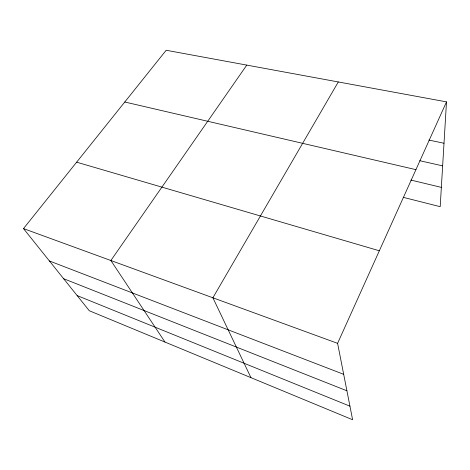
<?xml version="1.0" encoding="UTF-8"?>
<svg xmlns="http://www.w3.org/2000/svg" width="470" height="470" viewBox="0 0 470 470"><rect width="100%" height="100%" fill="white"/><g stroke="black" fill="none" stroke-linecap="round" stroke-linejoin="round"><path stroke-width="0.7" d="M446.5 101.873L337.595 343.341L352.606 419.739L89.271 310.729L23.5 228.596L166.18 50.261L446.5 101.873L440.19 206.683L403.213 197.335M338.294 81.95L212.892 297.786L250.957 377.663M246.785 65.101L110.867 260.509L164.993 342.078M428.94 140.072L444.009 143.25M419.751 160.705L442.646 165.875M124.785 102.002L415.932 169.658M410.851 180.057L441.353 187.377M76.645 162.174L379.343 250.78M23.5 228.596L337.595 343.341M49.432 260.979L343.682 374.314M63.632 278.71L346.919 390.793M77.139 295.577L349.939 406.168"/></g></svg>
